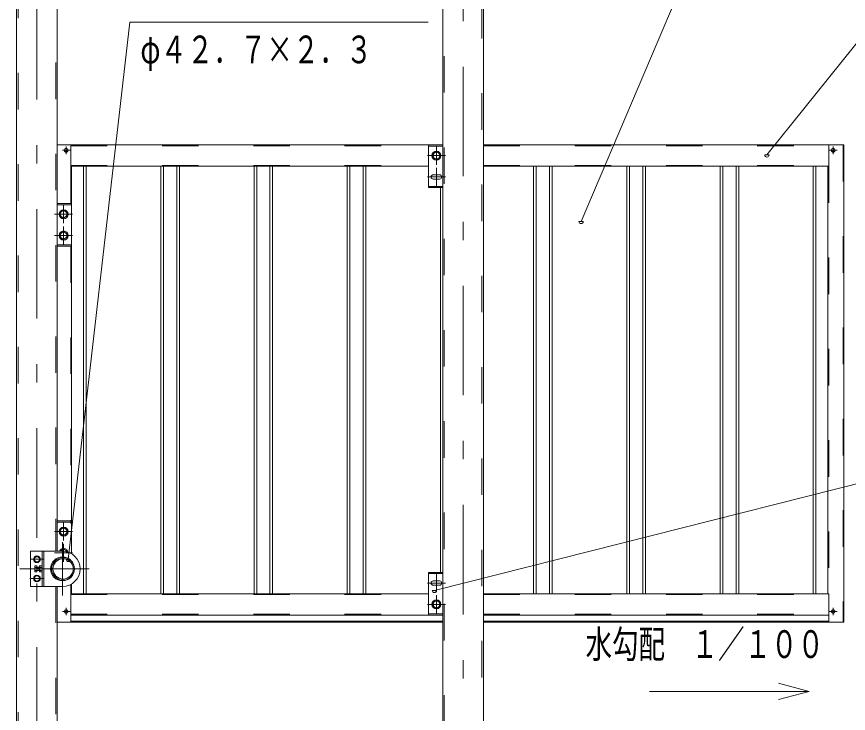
# Model space of a CAD drawing. Units: millimetres, scale not verified. Extents: x -37128 to 37128, y -14700 to 14700.
# Drawn here: x 27519 to 32985, y 1038 to 5617 of the extents above; entities that cross this region are included whole.
import ezdxf
from ezdxf.enums import TextEntityAlignment as Align

# ---------------------------------------------------------------- set-up
doc = ezdxf.new("R2010")
doc.units = ezdxf.units.MM
doc.header["$LTSCALE"] = 60
doc.linetypes.add('USER2', pattern=[10, 4, -6])
doc.linetypes.add('USER3', pattern=[24, 12, -5, 2, -5])
for name, color, linetype, lineweight in [('0-6_2-0BOLD', 7, 'Continuous', 18), ('0-7_2-1HIDDEN', 3, 'USER2', 18), ('0-8_2-2CENTER', 3, 'USER3', 18), ('0-9_2-4THIN', 4, 'Continuous', 18), ('0-A_2-5DIM', 3, 'Continuous', 18)]:
    doc.layers.add(name, color=color, linetype=linetype, lineweight=lineweight)
doc.styles.add('ＭＳ ゴシック', font='')
doc.styles.get('ＭＳ ゴシック').set_extended_font_data('MS Gothic')

msp = doc.modelspace()

# ---------------------------------------------------------------- linework, layer by layer
at = {"layer": '0-6_2-0BOLD'}
for p, q in [((27786.47, 7118.79), (27786.47, 2103.4)), ((27519.42, 7044.49), (27519.42, 132.9)), ((30319.44, -882.1), (30319.44, 6082.9)), ((30586.48, 5704.38), (30586.48, -882.1)), ((27786.48, 4773.9), (30319.43, 4773.9)), ((27874.86, 4633.9), (27874.86, 4773.9)), ((30225.46, 4773.9), (30225.46, 4493.9)), ((30225.46, 4765.85), (30319.43, 4765.85)), ((30586.48, 4773.9), (32955.46, 4773.9)), ((32856.06, 4633.9), (32856.06, 4773.9)), ((32955.46, 4773.9), (32955.46, 1637.9)), ((27843.12, 4739.63), (27841.06, 4741.77)), ((27843.12, 4738.17), (27841.06, 4736.03)), ((27844.73, 4741.23), (27842.59, 4743.3)), ((27844.73, 4736.57), (27842.59, 4734.5)), ((27846.19, 4741.23), (27848.32, 4743.3)), ((27846.19, 4736.57), (27848.32, 4734.5)), ((27847.79, 4739.63), (27849.85, 4741.77)), ((27847.79, 4738.17), (27849.85, 4736.03)), ((30277.96, 4730.17), (30255.21, 4717.04)), ((30255.21, 4717.04), (30255.21, 4690.77)), ((30300.71, 4717.04), (30277.96, 4730.17)), ((32883.12, 4739.63), (32881.06, 4741.77)), ((32883.12, 4738.17), (32881.06, 4736.03)), ((32884.73, 4741.23), (32882.59, 4743.3)), ((32884.73, 4736.57), (32882.59, 4734.5)), ((32886.19, 4741.23), (32888.32, 4743.3)), ((32886.19, 4736.57), (32888.32, 4734.5)), ((32887.79, 4739.63), (32889.85, 4741.77)), ((32887.79, 4738.17), (32889.85, 4736.03)), ((27874.86, 4633.9), (30225.46, 4633.9)), ((27880.46, 4633.9), (27880.46, 2086.89)), ((30586.48, 4633.9), (32856.06, 4633.9)), ((32850.46, 4633.9), (32850.46, 1824.8)), ((30256.96, 4577.9), (30298.96, 4577.9)), ((30256.96, 4549.9), (30298.96, 4549.9)), ((30225.46, 4501.95), (30319.43, 4501.95)), ((30225.46, 4493.9), (30319.43, 4493.9)), ((27786.48, 4388.9), (27880.46, 4388.9)), ((27786.48, 4380.85), (27880.46, 4380.85)), ((27827.96, 4345.17), (27805.21, 4332.04)), ((27805.21, 4332.04), (27805.21, 4305.77)), ((27850.71, 4332.04), (27827.96, 4345.17)), ((27827.96, 4205.17), (27805.21, 4192.04)), ((27805.21, 4192.04), (27805.21, 4165.77)), ((27850.71, 4192.04), (27827.96, 4205.17)), ((27786.48, 4116.95), (27880.46, 4116.95)), ((27786.48, 4108.9), (27880.46, 4108.9)), ((27786.48, 2302.9), (27880.46, 2302.9)), ((27786.48, 2294.85), (27880.46, 2294.85)), ((27827.96, 2259.17), (27805.21, 2246.04)), ((27805.21, 2246.04), (27805.21, 2219.77)), ((27850.71, 2246.04), (27827.96, 2259.17)), ((27687.96, 2103.4), (27687.96, 1872.4)), ((27827.96, 2119.17), (27805.21, 2106.04)), ((27805.21, 2106.04), (27805.21, 2102.32)), ((27850.71, 2106.04), (27827.96, 2119.17)), ((27850.71, 2106.04), (27850.71, 2099.5)), ((27652.96, 1998.01), (27640.72, 1998.01)), ((27640.72, 1977.8), (27652.96, 1977.8)), ((27670.46, 1998.4), (27652.96, 1998.4)), ((27652.96, 1977.4), (27670.46, 1977.4)), ((27687.96, 1998), (27672.23, 1998)), ((27672.23, 1977.8), (27687.96, 1977.8)), ((27687.96, 1967.69), (27672.23, 1967.69)), ((27746.75, 1977.4), (27742.91, 1977.4)), ((30225.46, 1964.8), (30319.43, 1964.8)), ((30225.46, 1684.8), (30225.46, 1964.8)), ((30225.46, 1956.75), (30319.43, 1956.75)), ((27786.47, 1872.4), (27786.47, 132.9)), ((27880.46, 1888.91), (27880.46, 1824.8)), ((30256.96, 1908.8), (30298.96, 1908.8)), ((30256.96, 1880.8), (30298.96, 1880.8)), ((30255.21, 1741.67), (30255.21, 1767.94)), ((27843.12, 1708.63), (27841.06, 1710.77)), ((27843.12, 1707.17), (27841.06, 1705.03)), ((27844.73, 1710.23), (27842.59, 1712.3)), ((27844.73, 1705.57), (27842.59, 1703.5)), ((27846.19, 1710.23), (27848.32, 1712.3)), ((27846.19, 1705.57), (27848.32, 1703.5)), ((27847.79, 1708.63), (27849.85, 1710.77)), ((27847.79, 1707.17), (27849.85, 1705.03)), ((30277.96, 1728.53), (30255.21, 1741.67)), ((30300.71, 1741.67), (30277.96, 1728.53)), ((32883.12, 1708.63), (32881.06, 1710.77)), ((32883.12, 1707.17), (32881.06, 1705.03)), ((32884.73, 1710.23), (32882.59, 1712.3)), ((32884.73, 1705.57), (32882.59, 1703.5)), ((32886.19, 1710.23), (32888.32, 1712.3)), ((32886.19, 1705.57), (32888.32, 1703.5)), ((32887.79, 1708.63), (32889.85, 1710.77)), ((32887.79, 1707.17), (32889.85, 1705.03)), ((27874.86, 1684.8), (30319.43, 1684.8)), ((27874.86, 1643.5), (30319.43, 1643.5)), ((30225.46, 1692.85), (30319.43, 1692.85)), ((30586.48, 1684.8), (32856.06, 1684.8)), ((30586.48, 1643.5), (32856.06, 1643.5)), ((27786.48, 1637.9), (30319.43, 1637.9)), ((30586.48, 1637.9), (32955.46, 1637.9))]:
    msp.add_line(p, q, dxfattribs=at)
for points in [[(30300.71, 4717.04), (30300.71, 4690.77), (30277.96, 4677.63), (30255.21, 4690.77)], [(27850.71, 4332.04), (27850.71, 4305.77), (27827.96, 4292.63), (27805.21, 4305.77)], [(27850.71, 4192.04), (27850.71, 4165.77), (27827.96, 4152.63), (27805.21, 4165.77)], [(27850.71, 2246.04), (27850.71, 2219.77), (27827.96, 2206.63), (27805.21, 2219.77)], [(27820.95, 1872.4), (27610.96, 1872.4), (27610.96, 2103.4), (27820.95, 2103.4)], [(27672.23, 1967.69), (27670.46, 1970.75), (27670.46, 2005.05), (27672.23, 2008.11), (27687.96, 2008.11)], [(27742.91, 1998.4), (27746.75, 1998.4), (27750.25, 1994.9), (27750.25, 1980.9), (27746.75, 1977.4), (27746.75, 1998.4)], [(30225.46, 1824.8), (27874.86, 1824.8), (27874.86, 1637.9)], [(30586.48, 1824.8), (32856.06, 1824.8), (32856.06, 1637.9)], [(30300.71, 1741.67), (30300.71, 1767.94), (30277.96, 1781.07), (30255.21, 1767.94)]]:
    msp.add_lwpolyline(points, dxfattribs=at)
for points in [[(27670.46, 2040.8), (27652.95, 2030.69), (27635.46, 2040.8), (27635.46, 2061), (27652.96, 2071.11), (27670.46, 2061)], [(27638.96, 2005.05), (27638.96, 1970.75), (27640.72, 1967.69), (27652.96, 1967.69), (27652.96, 2008.11), (27640.72, 2008.11)], [(27670.46, 1914.8), (27652.95, 1904.69), (27635.46, 1914.79), (27635.46, 1935), (27652.96, 1945.11), (27670.46, 1935)]]:
    msp.add_lwpolyline(points, close=True, dxfattribs=at)
for centre, radius in [((27845.46, 4738.9), 12.39), ((30277.96, 4703.9), 29.75), ((30277.96, 4703.9), 22.05), ((32885.46, 4738.9), 12.39), ((27827.96, 4318.9), 29.75), ((27827.96, 4318.9), 22.05), ((27827.96, 4178.9), 29.75), ((27827.96, 4178.9), 22.05), ((27827.96, 2232.9), 29.75), ((27827.96, 2232.9), 22.05), ((27652.96, 2050.9), 21.88), ((27652.96, 2050.9), 17.15), ((27820.95, 1987.9), 78.75), ((27824.98, 1987.9), 74.72), ((27824.98, 1987.9), 66.67), ((27652.96, 1924.9), 21.88), ((27652.96, 1924.9), 17.15), ((30277.96, 1754.8), 29.75), ((30277.96, 1754.8), 22.05), ((27845.46, 1707.9), 12.39), ((32885.46, 1707.9), 12.39)]:
    msp.add_circle(centre, radius, dxfattribs=at)
for centre, radius, start, end in [((27845.46, 4738.9), 5.25, 123.11206, 146.88794), ((27845.46, 4738.9), 5.25, 213.11206, 236.88794), ((27842.37, 4738.9), 1.05, 315.99959, 44.00041), ((27845.46, 4741.99), 1.05, 225.99959, 314.00041), ((27845.46, 4735.81), 1.05, 45.99959, 134.00041), ((27848.54, 4738.9), 1.05, 135.99959, 224.00041), ((27845.46, 4738.9), 5.25, 33.11206, 56.88794), ((27845.46, 4738.9), 5.25, 303.11206, 326.88794), ((32885.46, 4738.9), 5.25, 123.11206, 146.88794), ((32885.46, 4738.9), 5.25, 213.11206, 236.88794), ((32882.37, 4738.9), 1.05, 315.99959, 44.00041), ((32885.46, 4741.99), 1.05, 225.99959, 314.00041), ((32885.46, 4735.81), 1.05, 45.99959, 134.00041), ((32888.54, 4738.9), 1.05, 135.99959, 224.00041), ((32885.46, 4738.9), 5.25, 33.11206, 56.88794), ((32885.46, 4738.9), 5.25, 303.11206, 326.88794), ((30256.96, 4563.9), 14, 90, 270), ((30298.96, 4563.9), 14, 270, 90), ((27827.96, 2092.9), 29.75, 8.92722, 159.33078), ((27827.96, 2092.9), 22.05, 18.73799, 151.56038), ((27820.95, 1987.9), 115.5, 270, 90), ((27647.06, 2003.06), 8.11, 180, 218.54623), ((27668.74, 1987.9), 29.79, 160.17088, 199.83133), ((27647.07, 1972.74), 8.11, 141.46857, 180), ((27700.24, 1987.9), 29.79, 160.16867, 199.82912), ((27678.57, 2003.06), 8.11, 180, 218.53143), ((27678.57, 1972.74), 8.11, 141.45377, 180), ((30256.96, 1894.8), 14, 90, 270), ((30298.96, 1894.8), 14, 270, 90), ((27845.46, 1707.9), 5.25, 123.11206, 146.88794), ((27845.46, 1707.9), 5.25, 213.11206, 236.88794), ((27842.37, 1707.9), 1.05, 315.99959, 44.00041), ((27845.46, 1710.99), 1.05, 225.99959, 314.00041), ((27845.46, 1704.81), 1.05, 45.99959, 134.00041), ((27848.54, 1707.9), 1.05, 135.99959, 224.00041), ((27845.46, 1707.9), 5.25, 33.11206, 56.88794), ((27845.46, 1707.9), 5.25, 303.11206, 326.88794), ((32885.46, 1707.9), 5.25, 123.11206, 146.88794), ((32885.46, 1707.9), 5.25, 213.11206, 236.88794), ((32882.37, 1707.9), 1.05, 315.99959, 44.00041), ((32885.46, 1710.99), 1.05, 225.99959, 314.00041), ((32885.46, 1704.81), 1.05, 45.99959, 134.00041), ((32888.54, 1707.9), 1.05, 135.99959, 224.00041), ((32885.46, 1707.9), 5.25, 33.11206, 56.88794), ((32885.46, 1707.9), 5.25, 303.11206, 326.88794)]:
    msp.add_arc(centre, radius, start, end, dxfattribs=at)
at = {"layer": '0-7_2-1HIDDEN'}
for p, q in [((27776.67, 7116.06), (27776.67, 2103.4)), ((27529.22, 7047.22), (27529.22, 132.9)), ((30329.24, -882.1), (30329.24, 6082.9)), ((30576.69, 5714.18), (30576.69, -882.1)), ((27874.86, 4768.3), (30225.46, 4768.3)), ((30586.48, 4768.3), (32856.06, 4768.3)), ((32949.86, 4773.9), (32949.86, 1637.9)), ((27874.86, 4639.5), (30225.46, 4639.5)), ((27874.86, 4633.9), (27874.86, 4388.9)), ((30586.48, 4639.5), (32856.06, 4639.5)), ((32856.06, 4633.9), (32856.06, 1824.8)), ((27874.86, 4108.9), (27874.86, 2285.4)), ((27699.16, 1872.4), (27699.16, 2103.4)), ((27776.67, 1872.4), (27776.67, 132.9)), ((27874.86, 1885.75), (27874.86, 1824.8)), ((27874.86, 1819.2), (30225.46, 1819.2)), ((30586.48, 1819.2), (32856.06, 1819.2)), ((27874.86, 1690.4), (30225.46, 1690.4)), ((30586.48, 1690.4), (32856.06, 1690.4))]:
    msp.add_line(p, q, dxfattribs=at)
at = {"layer": '0-8_2-2CENTER'}
for p, q in [((30452.96, 8168.6), (30452.96, -1005.48)), ((27652.94, 7232.71), (27652.94, -305.48)), ((27845.46, 4763.68), (27845.46, 4714.12)), ((30277.96, 4763.4), (30277.96, 4644.4)), ((32885.46, 4763.68), (32885.46, 4714.12)), ((27870.24, 4738.9), (27820.68, 4738.9)), ((30218.46, 4703.9), (30337.46, 4703.9)), ((32910.24, 4738.9), (32860.68, 4738.9)), ((30277.96, 4623.4), (30277.96, 4504.4)), ((30218.46, 4563.9), (30337.46, 4563.9)), ((27827.96, 4378.4), (27827.96, 4259.4)), ((27768.46, 4318.9), (27887.46, 4318.9)), ((27827.96, 4238.4), (27827.96, 4119.4)), ((27768.46, 4178.9), (27887.46, 4178.9)), ((27827.96, 2292.4), (27827.96, 2173.4)), ((27768.46, 2232.9), (27887.46, 2232.9)), ((27820.95, 1812.9), (27820.95, 2162.9)), ((27827.96, 2152.4), (27827.96, 2033.4)), ((27768.46, 2092.9), (27887.46, 2092.9)), ((27696.71, 2050.9), (27609.21, 2050.9)), ((27540.96, 1987.9), (27995.95, 1987.9)), ((27606.92, 1924.9), (27696.71, 1924.9)), ((30277.96, 1835.3), (30277.96, 1954.3)), ((30218.46, 1894.8), (30337.46, 1894.8)), ((30277.96, 1695.3), (30277.96, 1814.3)), ((30218.46, 1754.8), (30337.46, 1754.8)), ((27870.24, 1707.9), (27820.68, 1707.9)), ((27845.46, 1732.68), (27845.46, 1683.12)), ((32910.24, 1707.9), (32860.68, 1707.9)), ((32885.46, 1732.68), (32885.46, 1683.12))]:
    msp.add_line(p, q, dxfattribs=at)
at = {"layer": '0-9_2-4THIN'}
for p, q in [((27959.21, 4633.9), (27959.21, 1824.8)), ((27976.71, 4633.9), (27976.71, 1824.8)), ((28466.71, 4633.9), (28466.71, 1824.8)), ((28484.21, 4633.9), (28484.21, 1824.8)), ((28571.71, 4633.9), (28571.71, 1824.8)), ((28589.21, 4633.9), (28589.21, 1824.8)), ((29079.21, 4633.9), (29079.21, 1824.8)), ((29096.71, 4633.9), (29096.71, 1824.8)), ((29184.21, 4633.9), (29184.21, 1824.8)), ((29201.71, 4633.9), (29201.71, 1824.8)), ((29691.71, 4633.9), (29691.71, 1824.8)), ((29709.21, 4633.9), (29709.21, 1824.8)), ((29796.71, 4633.9), (29796.71, 1824.8)), ((29814.21, 4633.9), (29814.21, 1824.8)), ((30916.71, 4633.9), (30916.71, 1824.8)), ((30934.21, 4633.9), (30934.21, 1824.8)), ((31021.71, 4633.9), (31021.71, 1824.8)), ((31039.21, 4633.9), (31039.21, 1824.8)), ((31529.21, 4633.9), (31529.21, 1824.8)), ((31546.71, 4633.9), (31546.71, 1824.8)), ((31634.21, 4633.9), (31634.21, 1824.8)), ((31651.71, 4633.9), (31651.71, 1824.8)), ((32141.71, 4633.9), (32141.71, 1824.8)), ((32159.21, 4633.9), (32159.21, 1824.8)), ((32246.71, 4633.9), (32246.71, 1824.8)), ((32264.21, 4633.9), (32264.21, 1824.8)), ((32754.21, 4633.9), (32754.21, 1824.8)), ((32771.71, 4633.9), (32771.71, 1824.8)), ((30304.21, 4493.9), (30304.21, 1964.8)), ((27670.46, 1995.6), (27652.96, 1995.6)), ((27652.96, 1980.2), (27670.46, 1980.2)), ((27742.58, 1995.6), (27749.56, 1995.6)), ((27749.56, 1980.2), (27742.58, 1980.2))]:
    msp.add_line(p, q, dxfattribs=at)
at = {"layer": '0-A_2-5DIM'}
for p, q in [((32312.92, 6822.99), (31228.32, 4270.9)), ((28262.62, 5580.97), (27858.96, 2050.28)), ((30222.62, 5580.97), (28262.62, 5580.97)), ((33105.2, 5525.32), (32449.73, 4708.19)), ((32463.73, 4708.19), (32435.73, 4708.19)), ((31242.32, 4270.9), (31214.32, 4270.9)), ((33248.38, 2599.99), (30264.95, 1846.23)), ((27872.96, 2050.28), (27844.96, 2050.28)), ((30278.95, 1846.23), (30250.95, 1846.23)), ((32727.96, 1182.9), (31677.96, 1182.9))]:
    msp.add_line(p, q, dxfattribs=at)
msp.add_lwpolyline([(32525.11, 1237.25), (32727.96, 1182.9), (32525.11, 1128.55)], dxfattribs=at)
for centre in [(32449.73, 4708.19), (31228.32, 4270.9), (27858.96, 2050.28), (30264.95, 1846.23)]:
    msp.add_arc(centre, 14, 180, 0, dxfattribs=at)

# ---------------------------------------------------------------- texts
at = {"layer": '0-A_2-5DIM', "color": 7, "style": 'ＭＳ ゴシック', "width": 0.7}
for s, p in [('φ４２．７×２．３', (28332.62, 5255.84)), ('水勾配\u3000１／１００', (31257.96, 1347.77))]:
    msp.add_text(s, height=182.3, dxfattribs=at).set_placement(p, align=Align.BOTTOM_LEFT)

doc.saveas('drawing.dxf')
